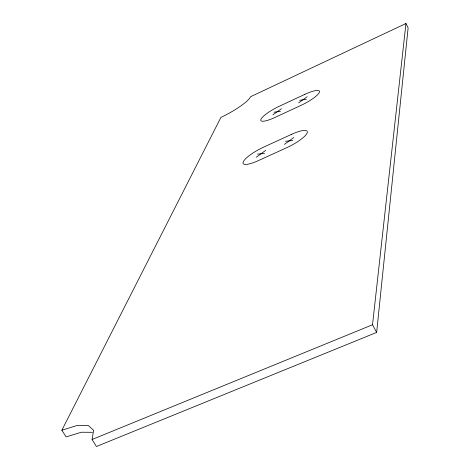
<?xml version="1.0" encoding="UTF-8"?>
<svg xmlns="http://www.w3.org/2000/svg" width="470" height="470" viewBox="0 0 470 470"><rect width="100%" height="100%" fill="white"/><g stroke="black" fill="none" stroke-linecap="round" stroke-linejoin="round"><path stroke-width="0.7" d="M61.875 430.209L77.127 425.485L88.284 425.473L93.618 430.32L92.079 439.497L96.432 446.5L376.64 332.425L408.125 27.9L405.957 23.5L250.651 96.679A28.852 5.722 -28.5 0 1 220.912 117.4L61.875 430.209L66.082 436.906L81.334 432.241L92.519 432.3M376.64 332.425L372.528 324.758L405.957 23.5M284.456 144.355L293.803 137.51M256.244 157.25L265.662 150.388M298.685 102.842L307.145 96.779M272.894 114.833L281.413 108.752M92.079 439.497L372.528 324.758M299.555 100.31L306.322 99.293M273.91 112.242L280.437 111.325M285.502 141.311L292.81 140.536M257.466 154.142L264.493 153.479M304.73 94.405L279.286 106.267A18.518 4.036 -28.1 0 0 260.891 119.409A18.518 4.036 -28.1 0 0 274.979 117.447L301.07 105.339A18.636 4.083 -27.8 0 0 319.453 92.179A18.636 4.083 -27.8 0 0 304.73 94.405M291.318 134.438L263.523 147.181A20.304 4.859 -28.4 0 0 243.184 162.027A20.304 4.859 -28.4 0 0 258.341 160.628L286.9 147.603A20.439 4.923 -28.1 0 0 307.221 132.734A20.439 4.923 -28.1 0 0 291.318 134.438"/></g></svg>
